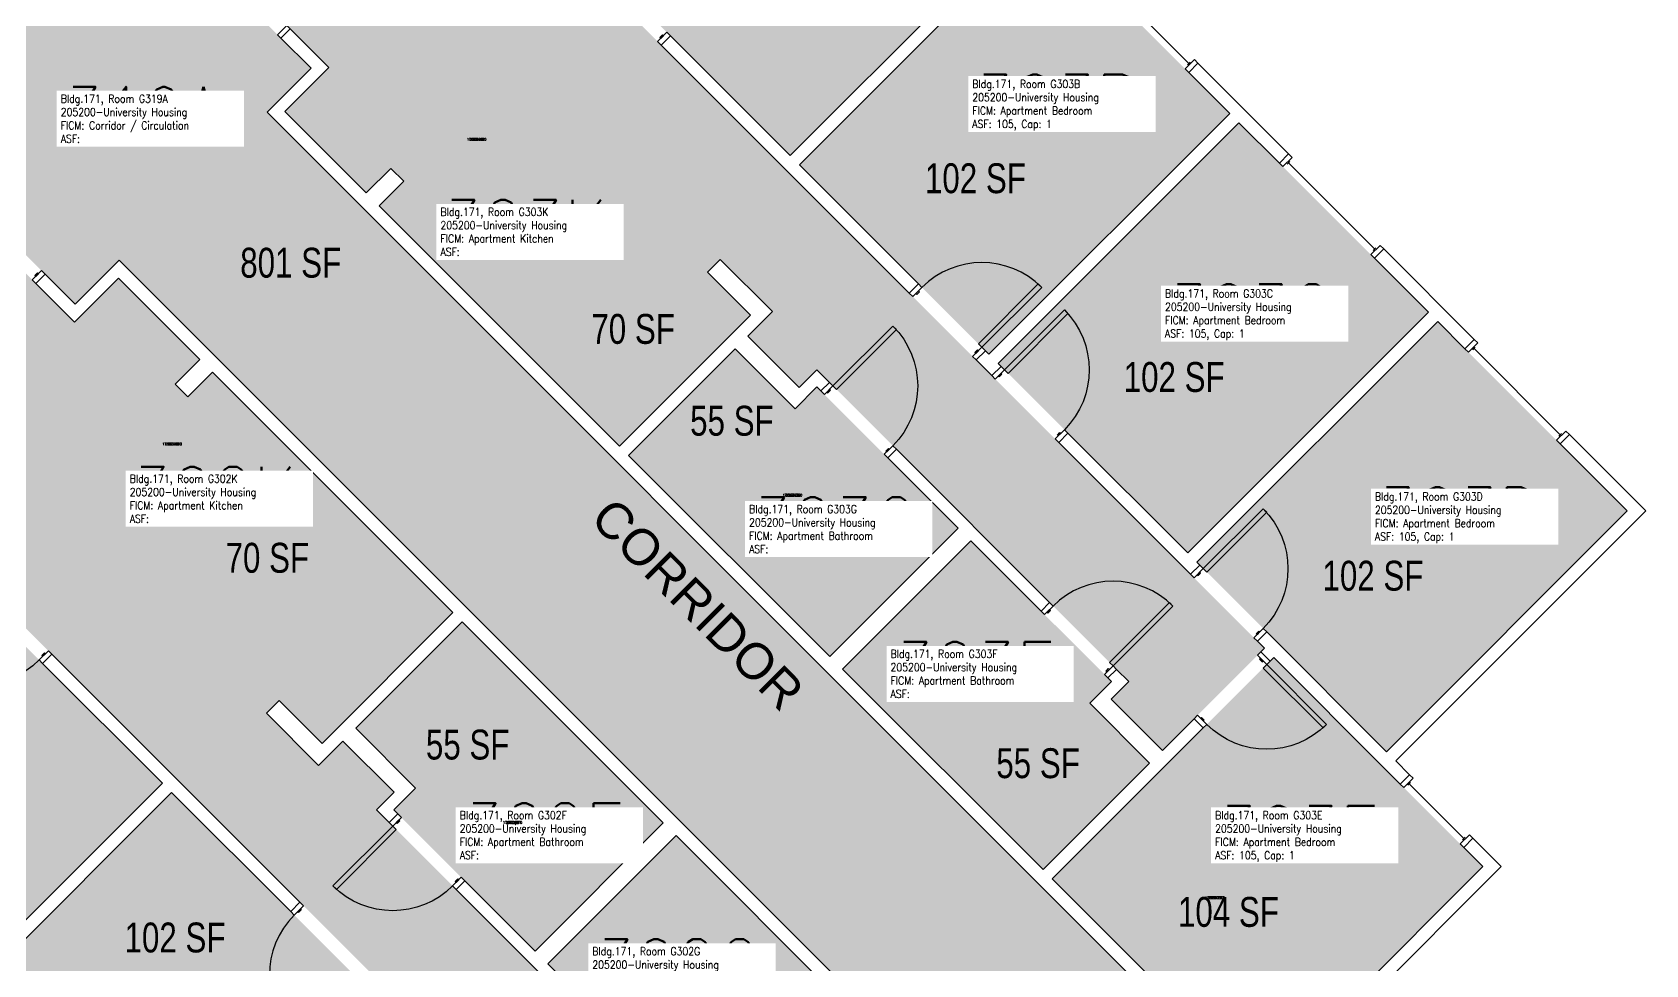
# Model space of a CAD drawing. Header units: inches. Extents: x 1063 to 4030, y -1482 to 1605.
# Drawn here: x 1840 to 2488, y -892 to -517 of the extents above; entities that cross this region are included whole.
import ezdxf
from ezdxf.enums import TextEntityAlignment as Align

# ---------------------------------------------------------------- set-up
doc = ezdxf.new("R2010")
doc.units = ezdxf.units.IN
doc.header["$LTSCALE"] = 192
doc.header["$MEASUREMENT"] = 0
for name, color, linetype in [('A-AREA-IDEN', 1, 'Continuous'), ('A-DOOR', 2, 'Continuous'), ('A-GLAZ', 1, 'Continuous'), ('A-IDEN-RNUM', 7, 'Continuous'), ('A-IDEN-SNUM', 4, 'Continuous'), ('A-IDEN-VNUM', 4, 'Continuous'), ('A-WALL', 5, 'Continuous'), ('AREA-TEXT', 3, 'Continuous'), ('Rooms-Category-Color', 7, 'Continuous'), ('Rooms-College-Color', 7, 'Continuous'), ('Rooms-Department-Color', 7, 'Continuous'), ('Rooms-Division-Color', 7, 'Continuous'), ('Rooms-Information', 7, 'Continuous')]:
    doc.layers.add(name, color=color, linetype=linetype)
doc.styles.add('AREA', font='arial.ttf', dxfattribs={"width": 0.75, "height": 12})
doc.styles.add('ROOMSNUMBER', font='txt.shx', dxfattribs={"height": 0.03})
doc.styles.add('ROOMVNUMBER', font='simplex.shx', dxfattribs={"width": 0.85})
doc.styles.get("Standard").update_dxf_attribs({"font": 'arial.ttf'})

msp = doc.modelspace()

# ---------------------------------------------------------------- hatches: boundary and pattern name
at = {"layer": 'Rooms-Category-Color', "true_color": 0xadadad}
msp.add_hatch(color=253, dxfattribs=at).paths.add_polyline_path([(1455.35, -189.39), (1460.61, -184.13), (1514.75, -129.99), (1746.97, -362.21), (1764.65, -344.53), (1822.86, -402.74), (1805.18, -420.42), (1892.5, -507.74), (1910.18, -490.06), (1951.98, -531.87), (1934.31, -549.55), (2432.22, -1047.46), (2389.79, -1089.89), (2369.99, -1070.09), (2352.98, -1087.11), (2346.3, -1080.38), (1874.91, -608.95), (1857.23, -626.62), (1815.42, -584.82), (1833.1, -567.14), (1745.78, -479.82), (1728.11, -497.5), (1669.89, -439.28), (1687.57, -421.61)])
at = {"layer": 'Rooms-Category-Color', "true_color": 0x728ef3}
for points in [[(1974.13, -581.95), (1941.47, -549.28), (1959.14, -531.61), (1913.89, -486.35), (1915.3, -484.94), (1911.86, -481.49), (1892.76, -500.58), (1875.82, -483.63), (1930.09, -429.36), (1947.03, -446.31), (1938.73, -454.62), (1942.17, -458.07), (1953.93, -446.31), (1933.53, -425.92), (2050.29, -309.15), (2146.11, -404.97), (2060.55, -490.53), (2334.82, -764.8), (2293.8, -805.81), (2273.21, -785.21), (2280.28, -778.14), (2155.07, -652.93), (2148, -660), (2127.4, -639.4), (2137.2, -629.6), (2116.25, -608.65), (2111.13, -613.78), (2031.84, -534.5), (1989.16, -577.18), (1984.03, -572.05)], [(2164.67, -393.83), (2241.04, -470.2), (2144.34, -566.89), (2067.97, -490.53)], [(2148.05, -570.61), (2224.15, -646.71), (2320.85, -550.01), (2244.75, -473.91)], [(1979.26, -587.08), (2075.78, -683.6), (2128.36, -631.02), (2031.84, -534.5)], [(1907.31, -648.77), (1874.64, -616.1), (1856.97, -633.78), (1811.71, -588.53), (1810.3, -589.94), (1806.85, -586.49), (1825.94, -567.4), (1808.99, -550.45), (1754.72, -604.72), (1771.67, -621.67), (1779.98, -613.36), (1783.43, -616.81), (1771.67, -628.57), (1751.28, -608.17), (1634.52, -724.93), (1730.33, -820.75), (1815.89, -735.19), (2090.16, -1009.46), (2131.17, -968.44), (2110.58, -947.85), (2103.5, -954.92), (1978.29, -829.71), (1985.36, -822.63), (1964.76, -802.04), (1954.96, -811.84), (1934.01, -790.89), (1939.14, -785.77), (1859.86, -706.48), (1902.54, -663.8), (1897.41, -658.67)], [(2227.87, -650.42), (2303.97, -726.52), (2400.67, -629.83), (2324.56, -553.72)], [(2307.68, -730.24), (2383.78, -806.34), (2480.48, -709.64), (2404.38, -633.54)], [(2079.49, -687.31), (2160.24, -768.05), (2211.77, -716.52), (2155.07, -659.82), (2146.32, -668.57), (2122.27, -644.53)], [(1912.44, -653.9), (2008.96, -750.42), (1956.38, -803), (1859.86, -706.48)], [(2165.36, -773.18), (2245.9, -853.71), (2288.68, -810.93), (2264.64, -786.89), (2273.39, -778.14), (2216.89, -721.65)], [(1719.19, -839.31), (1795.56, -915.68), (1892.26, -818.98), (1815.89, -742.61)], [(2012.67, -754.13), (2093.42, -834.88), (2041.89, -886.41), (1985.18, -829.71), (1993.93, -820.95), (1969.89, -796.91)], [(2338.53, -768.51), (2249.61, -857.43), (2333.58, -941.4), (2422.5, -852.48)], [(1895.97, -822.69), (1972.07, -898.79), (1875.37, -995.49), (1799.27, -919.39)], [(2098.54, -840), (2179.08, -920.54), (2136.3, -963.32), (2112.25, -939.27), (2103.5, -948.03), (2047.01, -891.53)]]:
    msp.add_hatch(color=171, dxfattribs=at).paths.add_polyline_path(points)
at = {"layer": 'Rooms-College-Color', "true_color": 0xadadad}
for points in [[(1455.35, -189.39), (1460.61, -184.13), (1514.75, -129.99), (1746.97, -362.21), (1764.65, -344.53), (1822.86, -402.74), (1805.18, -420.42), (1892.5, -507.74), (1910.18, -490.06), (1951.98, -531.87), (1934.31, -549.55), (2432.22, -1047.46), (2389.79, -1089.89), (2369.99, -1070.09), (2352.98, -1087.11), (2346.3, -1080.38), (1874.91, -608.95), (1857.23, -626.62), (1815.42, -584.82), (1833.1, -567.14), (1745.78, -479.82), (1728.11, -497.5), (1669.89, -439.28), (1687.57, -421.61)], [(1974.13, -581.95), (1941.47, -549.28), (1959.14, -531.61), (1913.89, -486.35), (1915.3, -484.94), (1911.86, -481.49), (1892.76, -500.58), (1875.82, -483.63), (1930.09, -429.36), (1947.03, -446.31), (1938.73, -454.62), (1942.17, -458.07), (1953.93, -446.31), (1933.53, -425.92), (2050.29, -309.15), (2146.11, -404.97), (2060.55, -490.53), (2334.82, -764.8), (2293.8, -805.81), (2273.21, -785.21), (2280.28, -778.14), (2155.07, -652.93), (2148, -660), (2127.4, -639.4), (2137.2, -629.6), (2116.25, -608.65), (2111.13, -613.78), (2031.84, -534.5), (1989.16, -577.18), (1984.03, -572.05)], [(2164.67, -393.83), (2241.04, -470.2), (2144.34, -566.89), (2067.97, -490.53)], [(2148.05, -570.61), (2224.15, -646.71), (2320.85, -550.01), (2244.75, -473.91)], [(1979.26, -587.08), (2075.78, -683.6), (2128.36, -631.02), (2031.84, -534.5)], [(1907.31, -648.77), (1874.64, -616.1), (1856.97, -633.78), (1811.71, -588.53), (1810.3, -589.94), (1806.85, -586.49), (1825.94, -567.4), (1808.99, -550.45), (1754.72, -604.72), (1771.67, -621.67), (1779.98, -613.36), (1783.43, -616.81), (1771.67, -628.57), (1751.28, -608.17), (1634.52, -724.93), (1730.33, -820.75), (1815.89, -735.19), (2090.16, -1009.46), (2131.17, -968.44), (2110.58, -947.85), (2103.5, -954.92), (1978.29, -829.71), (1985.36, -822.63), (1964.76, -802.04), (1954.96, -811.84), (1934.01, -790.89), (1939.14, -785.77), (1859.86, -706.48), (1902.54, -663.8), (1897.41, -658.67)], [(2227.87, -650.42), (2303.97, -726.52), (2400.67, -629.83), (2324.56, -553.72)], [(2307.68, -730.24), (2383.78, -806.34), (2480.48, -709.64), (2404.38, -633.54)], [(2079.49, -687.31), (2160.24, -768.05), (2211.77, -716.52), (2155.07, -659.82), (2146.32, -668.57), (2122.27, -644.53)], [(1912.44, -653.9), (2008.96, -750.42), (1956.38, -803), (1859.86, -706.48)], [(2165.36, -773.18), (2245.9, -853.71), (2288.68, -810.93), (2264.64, -786.89), (2273.39, -778.14), (2216.89, -721.65)], [(1719.19, -839.31), (1795.56, -915.68), (1892.26, -818.98), (1815.89, -742.61)], [(2012.67, -754.13), (2093.42, -834.88), (2041.89, -886.41), (1985.18, -829.71), (1993.93, -820.95), (1969.89, -796.91)], [(2338.53, -768.51), (2249.61, -857.43), (2333.58, -941.4), (2422.5, -852.48)], [(1895.97, -822.69), (1972.07, -898.79), (1875.37, -995.49), (1799.27, -919.39)], [(2098.54, -840), (2179.08, -920.54), (2136.3, -963.32), (2112.25, -939.27), (2103.5, -948.03), (2047.01, -891.53)]]:
    msp.add_hatch(color=253, dxfattribs=at).paths.add_polyline_path(points)
at = {"layer": 'Rooms-Department-Color', "true_color": 0xacacac}
msp.add_hatch(color=253, dxfattribs=at).paths.add_polyline_path([(1455.35, -189.39), (1460.61, -184.13), (1514.75, -129.99), (1746.97, -362.21), (1764.65, -344.53), (1822.86, -402.74), (1805.18, -420.42), (1892.5, -507.74), (1910.18, -490.06), (1951.98, -531.87), (1934.31, -549.55), (2432.22, -1047.46), (2389.79, -1089.89), (2369.99, -1070.09), (2352.98, -1087.11), (2346.3, -1080.38), (1874.91, -608.95), (1857.23, -626.62), (1815.42, -584.82), (1833.1, -567.14), (1745.78, -479.82), (1728.11, -497.5), (1669.89, -439.28), (1687.57, -421.61)])
at = {"layer": 'Rooms-Department-Color', "true_color": 0x604aed}
for points in [[(1974.13, -581.95), (1941.47, -549.28), (1959.14, -531.61), (1913.89, -486.35), (1915.3, -484.94), (1911.86, -481.49), (1892.76, -500.58), (1875.82, -483.63), (1930.09, -429.36), (1947.03, -446.31), (1938.73, -454.62), (1942.17, -458.07), (1953.93, -446.31), (1933.53, -425.92), (2050.29, -309.15), (2146.11, -404.97), (2060.55, -490.53), (2334.82, -764.8), (2293.8, -805.81), (2273.21, -785.21), (2280.28, -778.14), (2155.07, -652.93), (2148, -660), (2127.4, -639.4), (2137.2, -629.6), (2116.25, -608.65), (2111.13, -613.78), (2031.84, -534.5), (1989.16, -577.18), (1984.03, -572.05)], [(2164.67, -393.83), (2241.04, -470.2), (2144.34, -566.89), (2067.97, -490.53)], [(2148.05, -570.61), (2224.15, -646.71), (2320.85, -550.01), (2244.75, -473.91)], [(1979.26, -587.08), (2075.78, -683.6), (2128.36, -631.02), (2031.84, -534.5)], [(1907.31, -648.77), (1874.64, -616.1), (1856.97, -633.78), (1811.71, -588.53), (1810.3, -589.94), (1806.85, -586.49), (1825.94, -567.4), (1808.99, -550.45), (1754.72, -604.72), (1771.67, -621.67), (1779.98, -613.36), (1783.43, -616.81), (1771.67, -628.57), (1751.28, -608.17), (1634.52, -724.93), (1730.33, -820.75), (1815.89, -735.19), (2090.16, -1009.46), (2131.17, -968.44), (2110.58, -947.85), (2103.5, -954.92), (1978.29, -829.71), (1985.36, -822.63), (1964.76, -802.04), (1954.96, -811.84), (1934.01, -790.89), (1939.14, -785.77), (1859.86, -706.48), (1902.54, -663.8), (1897.41, -658.67)], [(2227.87, -650.42), (2303.97, -726.52), (2400.67, -629.83), (2324.56, -553.72)], [(2307.68, -730.24), (2383.78, -806.34), (2480.48, -709.64), (2404.38, -633.54)], [(2079.49, -687.31), (2160.24, -768.05), (2211.77, -716.52), (2155.07, -659.82), (2146.32, -668.57), (2122.27, -644.53)], [(1912.44, -653.9), (2008.96, -750.42), (1956.38, -803), (1859.86, -706.48)], [(2165.36, -773.18), (2245.9, -853.71), (2288.68, -810.93), (2264.64, -786.89), (2273.39, -778.14), (2216.89, -721.65)], [(1719.19, -839.31), (1795.56, -915.68), (1892.26, -818.98), (1815.89, -742.61)], [(2012.67, -754.13), (2093.42, -834.88), (2041.89, -886.41), (1985.18, -829.71), (1993.93, -820.95), (1969.89, -796.91)], [(2338.53, -768.51), (2249.61, -857.43), (2333.58, -941.4), (2422.5, -852.48)], [(1895.97, -822.69), (1972.07, -898.79), (1875.37, -995.49), (1799.27, -919.39)], [(2098.54, -840), (2179.08, -920.54), (2136.3, -963.32), (2112.25, -939.27), (2103.5, -948.03), (2047.01, -891.53)]]:
    msp.add_hatch(color=173, dxfattribs=at).paths.add_polyline_path(points)
at = {"layer": 'Rooms-Division-Color', "true_color": 0xadadad}
msp.add_hatch(color=253, dxfattribs=at).paths.add_polyline_path([(1455.35, -189.39), (1460.61, -184.13), (1514.75, -129.99), (1746.97, -362.21), (1764.65, -344.53), (1822.86, -402.74), (1805.18, -420.42), (1892.5, -507.74), (1910.18, -490.06), (1951.98, -531.87), (1934.31, -549.55), (2432.22, -1047.46), (2389.79, -1089.89), (2369.99, -1070.09), (2352.98, -1087.11), (2346.3, -1080.38), (1874.91, -608.95), (1857.23, -626.62), (1815.42, -584.82), (1833.1, -567.14), (1745.78, -479.82), (1728.11, -497.5), (1669.89, -439.28), (1687.57, -421.61)])
at = {"layer": 'Rooms-Division-Color', "true_color": 0x604aed}
for points in [[(1974.13, -581.95), (1941.47, -549.28), (1959.14, -531.61), (1913.89, -486.35), (1915.3, -484.94), (1911.86, -481.49), (1892.76, -500.58), (1875.82, -483.63), (1930.09, -429.36), (1947.03, -446.31), (1938.73, -454.62), (1942.17, -458.07), (1953.93, -446.31), (1933.53, -425.92), (2050.29, -309.15), (2146.11, -404.97), (2060.55, -490.53), (2334.82, -764.8), (2293.8, -805.81), (2273.21, -785.21), (2280.28, -778.14), (2155.07, -652.93), (2148, -660), (2127.4, -639.4), (2137.2, -629.6), (2116.25, -608.65), (2111.13, -613.78), (2031.84, -534.5), (1989.16, -577.18), (1984.03, -572.05)], [(2164.67, -393.83), (2241.04, -470.2), (2144.34, -566.89), (2067.97, -490.53)], [(2148.05, -570.61), (2224.15, -646.71), (2320.85, -550.01), (2244.75, -473.91)], [(1979.26, -587.08), (2075.78, -683.6), (2128.36, -631.02), (2031.84, -534.5)], [(1907.31, -648.77), (1874.64, -616.1), (1856.97, -633.78), (1811.71, -588.53), (1810.3, -589.94), (1806.85, -586.49), (1825.94, -567.4), (1808.99, -550.45), (1754.72, -604.72), (1771.67, -621.67), (1779.98, -613.36), (1783.43, -616.81), (1771.67, -628.57), (1751.28, -608.17), (1634.52, -724.93), (1730.33, -820.75), (1815.89, -735.19), (2090.16, -1009.46), (2131.17, -968.44), (2110.58, -947.85), (2103.5, -954.92), (1978.29, -829.71), (1985.36, -822.63), (1964.76, -802.04), (1954.96, -811.84), (1934.01, -790.89), (1939.14, -785.77), (1859.86, -706.48), (1902.54, -663.8), (1897.41, -658.67)], [(2227.87, -650.42), (2303.97, -726.52), (2400.67, -629.83), (2324.56, -553.72)], [(2307.68, -730.24), (2383.78, -806.34), (2480.48, -709.64), (2404.38, -633.54)], [(2079.49, -687.31), (2160.24, -768.05), (2211.77, -716.52), (2155.07, -659.82), (2146.32, -668.57), (2122.27, -644.53)], [(1912.44, -653.9), (2008.96, -750.42), (1956.38, -803), (1859.86, -706.48)], [(2165.36, -773.18), (2245.9, -853.71), (2288.68, -810.93), (2264.64, -786.89), (2273.39, -778.14), (2216.89, -721.65)], [(1719.19, -839.31), (1795.56, -915.68), (1892.26, -818.98), (1815.89, -742.61)], [(2012.67, -754.13), (2093.42, -834.88), (2041.89, -886.41), (1985.18, -829.71), (1993.93, -820.95), (1969.89, -796.91)], [(2338.53, -768.51), (2249.61, -857.43), (2333.58, -941.4), (2422.5, -852.48)], [(1895.97, -822.69), (1972.07, -898.79), (1875.37, -995.49), (1799.27, -919.39)], [(2098.54, -840), (2179.08, -920.54), (2136.3, -963.32), (2112.25, -939.27), (2103.5, -948.03), (2047.01, -891.53)]]:
    msp.add_hatch(color=173, dxfattribs=at).paths.add_polyline_path(points)

# ---------------------------------------------------------------- linework, layer by layer
at = {"layer": 'A-DOOR'}
for points in [[(1938.48, -518.37), (1939.89, -519.78), (1943.61, -516.07), (1942.19, -514.65)], [(2091.13, -521.11), (2092.54, -522.52), (2096.26, -518.81), (2094.84, -517.4)], [(2092.37, -519.87), (2092.01, -519.52), (2093.07, -518.46), (2093.43, -518.81)], [(1843.73, -613.12), (1845.14, -614.53), (1841.43, -618.24), (1840.01, -616.83)], [(1842.49, -614.36), (1842.14, -614), (1841.08, -615.06), (1841.43, -615.42)], [(2193.57, -623.55), (2192.16, -622.14), (2195.87, -618.42), (2197.28, -619.84)], [(2194.81, -622.31), (2195.16, -622.67), (2196.22, -621.61), (2195.87, -621.25)], [(2221.33, -643.88), (2219.91, -642.47), (2243.95, -618.42), (2245.37, -619.84)], [(2230.43, -652.98), (2231.84, -654.4), (2255.89, -630.36), (2254.47, -628.94)], [(2161.55, -659.41), (2162.97, -660.83), (2187.01, -636.79), (2185.59, -635.37)], [(2217.61, -647.59), (2219.03, -649.01), (2222.74, -645.29), (2221.33, -643.88)], [(2218.85, -646.36), (2218.5, -646), (2219.56, -644.94), (2219.91, -645.29)], [(2226.72, -656.7), (2225.3, -655.28), (2229.02, -651.57), (2230.43, -652.98)], [(2158.1, -662.86), (2156.69, -661.45), (2160.14, -658), (2161.55, -659.41)], [(2159.08, -661.89), (2159.43, -662.24), (2160.49, -661.18), (2160.14, -660.83)], [(2227.95, -655.46), (2228.31, -655.81), (2229.37, -654.75), (2229.02, -654.4)], [(2250.76, -680.74), (2252.17, -682.15), (2255.89, -678.44), (2254.47, -677.03)], [(2252, -679.5), (2251.64, -679.15), (2252.7, -678.09), (2253.06, -678.44)], [(2182.15, -686.9), (2183.56, -688.32), (2187.01, -684.87), (2185.59, -683.46)], [(2183.12, -685.93), (2182.77, -685.58), (2183.83, -684.52), (2184.18, -684.87)], [(2310.24, -732.8), (2311.66, -734.21), (2335.7, -710.17), (2334.29, -708.76)], [(2306.53, -736.51), (2305.12, -735.1), (2308.83, -731.39), (2310.24, -732.8)], [(2307.77, -735.27), (2308.12, -735.63), (2309.18, -734.57), (2308.83, -734.21)], [(2246.52, -751.27), (2245.1, -749.86), (2248.55, -746.41), (2249.96, -747.83)], [(2247.49, -750.3), (2247.84, -750.65), (2248.9, -749.59), (2248.55, -749.24)], [(2274, -771.87), (2272.59, -770.45), (2296.63, -746.41), (2298.05, -747.83)], [(2330.57, -760.55), (2331.99, -761.97), (2335.7, -758.26), (2334.29, -756.84)], [(2331.81, -759.32), (2331.46, -758.96), (2332.52, -757.9), (2332.87, -758.26)], [(1846.47, -765.77), (1847.88, -767.18), (1844.17, -770.89), (1842.76, -769.48)], [(1845.23, -767.01), (1844.88, -766.65), (1843.82, -767.71), (1844.17, -768.07)], [(2331.99, -767.62), (2333.4, -766.21), (2337.11, -769.92), (2335.7, -771.34)], [(2333.23, -768.86), (2332.87, -769.22), (2333.93, -770.28), (2334.29, -769.92)], [(2270.56, -775.31), (2271.97, -776.73), (2275.42, -773.28), (2274, -771.87)], [(2271.53, -774.34), (2271.18, -773.99), (2272.24, -772.93), (2272.59, -773.28)], [(2335.7, -771.34), (2334.29, -772.75), (2358.33, -796.79), (2359.74, -795.38)], [(2307.95, -791.67), (2306.53, -793.08), (2310.24, -796.79), (2311.66, -795.38)], [(2309.18, -792.9), (2309.54, -792.55), (2310.6, -793.61), (2310.24, -793.96)], [(1988.22, -832.74), (1986.81, -831.33), (1983.36, -834.78), (1984.78, -836.19)], [(1987.25, -833.72), (1987.6, -834.07), (1986.54, -835.13), (1986.19, -834.78)], [(1984.78, -836.19), (1986.19, -837.6), (1962.15, -861.65), (1960.73, -860.23)], [(2012.26, -856.79), (2013.68, -858.2), (2010.23, -861.65), (2008.82, -860.23)], [(2011.29, -857.76), (2010.94, -857.4), (2009.88, -858.46), (2010.23, -858.82)], [(1948.91, -868.21), (1947.5, -866.8), (1943.79, -870.51), (1945.2, -871.92)], [(1947.68, -869.45), (1948.03, -869.8), (1946.97, -870.86), (1946.61, -870.51)]]:
    msp.add_lwpolyline(points, close=True, dxfattribs=at)
for centre, start, end in [((2221.33, -643.88), 45, 135), ((2274, -771.87), 45, 135), ((1969.24, -895.96), 135, 225)]:
    msp.add_arc(centre, 34, start, end, dxfattribs=at)
at = {"layer": 'A-DOOR', "extrusion": (0, 0, -1)}
for centre, start, end in [((-2230.43, -652.98), 135, 225), ((-2161.55, -659.41), 135, 225), ((-2310.24, -732.8), 135, 225), ((-1818.72, -745.44), 225, 315), ((-2335.7, -771.34), 225, 315), ((-1984.78, -836.19), 225, 315)]:
    msp.add_arc(centre, 34, start, end, dxfattribs=at)
at = {"layer": 'A-GLAZ'}
for p, q in [((2269.81, -495.26), (2304.46, -529.9)), ((2303.93, -530.44), (2304.99, -529.37)), ((2343.88, -570.39), (2344.94, -569.33)), ((2344.41, -569.86), (2379.06, -604.5)), ((2378.52, -605.03), (2379.59, -603.97)), ((2418.42, -644.93), (2419.48, -643.87)), ((2418.95, -644.4), (2453.6, -679.05)), ((2453.07, -679.58), (2454.13, -678.52)), ((2392.44, -819.77), (2393.5, -818.71)), ((2392.97, -819.24), (2414.89, -841.16)), ((2414.36, -841.69), (2415.42, -840.63))]:
    msp.add_line(p, q, dxfattribs=at)
for points in [[(2306.67, -528.4), (2308.08, -529.82), (2304.37, -533.53), (2302.95, -532.11)], [(2345.91, -567.65), (2344.5, -566.23), (2340.78, -569.94), (2342.2, -571.36)], [(2381.27, -603), (2382.68, -604.42), (2378.97, -608.13), (2377.55, -606.71)], [(2420.46, -642.19), (2419.04, -640.78), (2415.33, -644.49), (2416.74, -645.91)], [(2455.81, -677.55), (2457.23, -678.96), (2453.51, -682.68), (2452.1, -681.26)], [(2394.47, -817.03), (2393.06, -815.61), (2389.35, -819.33), (2390.76, -820.74)], [(2417.1, -839.66), (2418.52, -841.07), (2414.8, -844.78), (2413.39, -843.37)]]:
    msp.add_lwpolyline(points, close=True, dxfattribs=at)
at = {"layer": 'A-WALL'}
for p, q in [((2144.34, -566.89), (2241.04, -470.2)), ((2244.75, -473.91), (2148.05, -570.61)), ((1939.89, -519.78), (1943.61, -516.07)), ((1943.61, -516.07), (1959.14, -531.61)), ((1951.98, -531.87), (1939.89, -519.78)), ((2092.54, -522.52), (2096.26, -518.81)), ((2192.16, -622.14), (2092.54, -522.52)), ((2096.26, -518.81), (2144.34, -566.89)), ((2304.37, -533.53), (2308.08, -529.82)), ((2308.08, -529.82), (2344.5, -566.23)), ((1934.31, -549.55), (1951.98, -531.87)), ((1959.14, -531.61), (1941.47, -549.28)), ((2320.85, -550.01), (2304.37, -533.53)), ((2242.63, -857.87), (1934.31, -549.55)), ((1941.47, -549.28), (1974.13, -581.95)), ((2224.15, -646.71), (2320.85, -550.01)), ((2324.56, -553.72), (2227.87, -650.42)), ((2340.78, -569.94), (2324.56, -553.72)), ((2344.5, -566.23), (2340.78, -569.94)), ((1974.13, -581.95), (1984.03, -572.05)), ((1984.03, -572.05), (1989.16, -577.18)), ((2148.05, -570.61), (2195.87, -618.42)), ((1989.16, -577.18), (1979.26, -587.08)), ((1979.26, -587.08), (2075.78, -683.6)), ((1874.91, -608.95), (1857.23, -626.62)), ((2183.23, -917.27), (1874.91, -608.95)), ((2111.13, -613.78), (2116.25, -608.65)), ((2116.25, -608.65), (2137.2, -629.6)), ((2378.97, -608.13), (2382.68, -604.42)), ((2400.67, -629.83), (2378.97, -608.13)), ((2382.68, -604.42), (2419.04, -640.78)), ((1845.14, -614.53), (1841.43, -618.24)), ((1857.23, -626.62), (1845.14, -614.53)), ((2128.36, -631.02), (2111.13, -613.78)), ((1841.43, -618.24), (1856.97, -633.78)), ((1856.97, -633.78), (1874.64, -616.1)), ((1874.64, -616.1), (1907.31, -648.77)), ((2195.87, -618.42), (2192.16, -622.14)), ((2075.78, -683.6), (2128.36, -631.02)), ((2137.2, -629.6), (2127.4, -639.4)), ((2303.97, -726.52), (2400.67, -629.83)), ((2404.38, -633.54), (2307.68, -730.24)), ((2415.33, -644.49), (2404.38, -633.54)), ((2127.4, -639.4), (2148, -660)), ((2419.04, -640.78), (2415.33, -644.49)), ((2122.27, -644.53), (2079.49, -687.31)), ((2146.32, -668.57), (2122.27, -644.53)), ((2219.03, -649.01), (2222.74, -645.29)), ((2222.74, -645.29), (2224.15, -646.71)), ((1907.31, -648.77), (1897.41, -658.67)), ((1902.54, -663.8), (1912.44, -653.9)), ((1912.44, -653.9), (2008.96, -750.42)), ((2148, -660), (2155.07, -652.93)), ((2155.07, -652.93), (2160.14, -658)), ((2225.3, -655.28), (2219.03, -649.01)), ((2229.02, -651.57), (2225.3, -655.28)), ((2227.87, -650.42), (2229.02, -651.57)), ((1897.41, -658.67), (1902.54, -663.8)), ((2155.07, -659.82), (2146.32, -668.57)), ((2156.69, -661.45), (2155.07, -659.82)), ((2160.14, -658), (2156.69, -661.45)), ((2252.17, -682.15), (2255.89, -678.44)), ((2255.89, -678.44), (2303.97, -726.52)), ((2453.51, -682.68), (2457.23, -678.96)), ((2457.23, -678.96), (2487.9, -709.64)), ((2183.56, -688.32), (2187.01, -684.87)), ((2187.01, -684.87), (2248.55, -746.41)), ((2305.12, -735.1), (2252.17, -682.15)), ((2480.48, -709.64), (2453.51, -682.68)), ((2079.49, -687.31), (2160.24, -768.05)), ((2211.77, -716.52), (2183.56, -688.32)), ((2383.78, -806.34), (2480.48, -709.64)), ((2487.9, -709.64), (2387.5, -810.05)), ((2160.24, -768.05), (2211.77, -716.52)), ((2216.89, -721.65), (2165.36, -773.18)), ((2245.1, -749.86), (2216.89, -721.65)), ((2308.83, -731.39), (2305.12, -735.1)), ((2307.68, -730.24), (2308.83, -731.39)), ((2008.96, -750.42), (1956.38, -803)), ((2248.55, -746.41), (2245.1, -749.86)), ((1969.89, -796.91), (2012.67, -754.13)), ((2012.67, -754.13), (2093.42, -834.88)), ((2331.99, -761.97), (2335.7, -758.26)), ((2334.82, -764.8), (2331.99, -761.97)), ((2335.7, -758.26), (2383.78, -806.34)), ((1847.88, -767.18), (1844.17, -770.89)), ((1844.17, -770.89), (1892.26, -818.98)), ((1947.5, -866.8), (1847.88, -767.18)), ((2333.4, -766.21), (2334.82, -764.8)), ((2337.11, -769.92), (2333.4, -766.21)), ((2338.53, -768.51), (2337.11, -769.92)), ((2383.34, -813.32), (2338.53, -768.51)), ((2165.36, -773.18), (2245.9, -853.71)), ((2271.97, -776.73), (2275.42, -773.28)), ((2273.39, -778.14), (2271.97, -776.73)), ((2275.42, -773.28), (2280.28, -778.14)), ((2264.64, -786.89), (2273.39, -778.14)), ((2280.28, -778.14), (2273.21, -785.21)), ((1939.14, -785.76), (1934.01, -790.89)), ((1956.38, -803), (1939.14, -785.76)), ((2288.68, -810.93), (2264.64, -786.89)), ((2273.21, -785.21), (2293.8, -805.81)), ((1934.01, -790.89), (1954.96, -811.84)), ((2310.24, -796.79), (2249.61, -857.43)), ((2293.8, -805.81), (2306.53, -793.08)), ((2306.53, -793.08), (2310.24, -796.79)), ((1954.96, -811.84), (1964.76, -802.04)), ((1964.76, -802.04), (1985.36, -822.63)), ((1993.93, -820.95), (1969.89, -796.91)), ((2245.9, -853.71), (2288.68, -810.93)), ((2389.35, -819.33), (2383.34, -813.32)), ((2387.5, -810.05), (2393.06, -815.61)), ((2393.06, -815.61), (2389.35, -819.33)), ((1892.26, -818.98), (1795.56, -915.67)), ((1799.27, -919.39), (1895.97, -822.69)), ((1895.97, -822.69), (1943.79, -870.51)), ((1985.36, -822.63), (1978.29, -829.71)), ((1985.18, -829.71), (1993.93, -820.95)), ((1978.29, -829.71), (1983.36, -834.78)), ((1983.36, -834.78), (1986.81, -831.33)), ((1986.81, -831.33), (1985.18, -829.71)), ((2093.42, -834.88), (2041.89, -886.41)), ((2047.01, -891.53), (2098.54, -840)), ((2098.54, -840), (2179.08, -920.54)), ((2414.8, -844.78), (2418.52, -841.07)), ((2418.52, -841.07), (2429.92, -852.48)), ((2422.5, -852.48), (2414.8, -844.78)), ((2429.92, -852.48), (2333.58, -948.82)), ((2333.58, -941.4), (2422.5, -852.48)), ((2013.68, -858.2), (2010.23, -861.65)), ((2010.23, -861.65), (2071.77, -923.19)), ((2041.89, -886.41), (2013.68, -858.2)), ((2333.58, -948.82), (2242.63, -857.87)), ((2249.61, -857.43), (2333.58, -941.4)), ((1943.79, -870.51), (1947.5, -866.8)), ((2075.22, -919.74), (2047.01, -891.53))]:
    msp.add_line(p, q, dxfattribs=at)

# ---------------------------------------------------------------- texts
at = {"layer": 'A-AREA-IDEN'}
msp.add_text('CORRIDOR', height=14.4, rotation=315, dxfattribs=at).set_placement((2102.15, -752.15), align=Align.CENTER)
at = {"layer": 'A-IDEN-RNUM', "style": 'ROOMSNUMBER', "width": 0.85}
for s, p in [('0303-B0', (2226.4, -547.96)), ('0319-A0', (1875.71, -554.64)), ('0303-K0', (2018.48, -560.42)), ('0303-C0', (2303.77, -632.61)), ('0302-K0', (1896.16, -682.74)), ('0303-G0', (2145.25, -703.33)), ('0303-D0', (2385.72, -715.7)), ('0303-F0', (2202.63, -775.2)), ('0302-F0', (2032.9, -834.75)), ('0303-E0', (2314.88, -864.97))]:
    msp.add_text(s, height=1, dxfattribs=at).set_placement(p, align=Align.MIDDLE_CENTER)
at = {"layer": 'A-IDEN-SNUM', "style": 'ROOMSNUMBER', "width": 0.85}
for s, p in [('1710G303B0', (2226.4, -547.96)), ('1710G319A0', (1875.71, -554.64)), ('1710G303K0', (2018.48, -560.42)), ('1710G303C0', (2303.77, -632.61)), ('1710G302K0', (1896.16, -682.74)), ('1710G303G0', (2145.25, -703.33)), ('1710G303D0', (2385.72, -715.7)), ('1710G303F0', (2202.63, -775.2)), ('1710G302F0', (2032.9, -834.75)), ('1710G303E0', (2314.88, -864.97))]:
    msp.add_text(s, height=1, dxfattribs=at).set_placement(p, align=Align.MIDDLE_CENTER)
at = {"layer": 'A-IDEN-VNUM', "style": 'ROOMVNUMBER', "width": 0.85}
for s, p in [('303B', (2251.18, -545.66)), ('319A', (1884.25, -550.51)), ('303K', (2037.63, -595.98)), ('303C', (2329.03, -629.82)), ('302K', (1912.85, -703.12)), ('303G', (2162, -715.32)), ('303D', (2412.85, -711.36)), ('303F', (2217.89, -773.48)), ('302F', (2044.91, -838.27)), ('303E', (2348.25, -839.37)), ('302G', (2099.06, -892.92))]:
    msp.add_text(s, height=22.5, dxfattribs=at).set_placement(p, align=Align.MIDDLE_CENTER)
at = {"layer": 'AREA-TEXT', "style": 'AREA', "width": 0.75}
for s, p in [('102 SF', (2218.74, -576.02)), ('801 SF', (1943.79, -609.94)), ('70 SF', (2081.29, -636.53)), ('102 SF', (2298.55, -655.84)), ('55 SF', (2120.96, -673.42)), ('70 SF', (1934.41, -728.45)), ('102 SF', (2378.37, -735.65)), ('55 SF', (2014.85, -803.47)), ('55 SF', (2243.9, -810.95)), ('104 SF', (2320.34, -870.67)), ('102 SF', (1897.33, -880.95))]:
    msp.add_text(s, height=12, dxfattribs=at).set_placement(p, align=Align.MIDDLE_CENTER)

# ---------------------------------------------------------------- next in the draw order: texts
at = {"layer": 'Rooms-Information', "char_height": 3.2143, "width": 72, "attachment_point": 7, "style": 'ROOMVNUMBER', "bg_fill": 3, "box_fill_scale": 1.5, "bg_fill_color": 256, "bg_fill_true_color": 13158600, "bg_fill_transparency": 0}
for s, insert in [('Bldg.171, Room G303B^M^J205200-University Housing^M^JFICM: Apartment Bedroom^M^JASF: 105, Cap: 1', (2217.49, -556.91)), ('Bldg.171, Room G319A^M^J205200-University Housing^M^JFICM: Corridor / Circulation^M^JASF: ', (1851.46, -561.76)), ('Bldg.171, Room G303K^M^J205200-University Housing^M^JFICM: Apartment Kitchen^M^JASF: ', (2003.94, -607.23)), ('Bldg.171, Room G303C^M^J205200-University Housing^M^JFICM: Apartment Bedroom^M^JASF: 105, Cap: 1', (2294.88, -641.07)), ('Bldg.171, Room G302K^M^J205200-University Housing^M^JFICM: Apartment Kitchen^M^JASF: ', (1879.15, -714.37)), ('Bldg.171, Room G303G^M^J205200-University Housing^M^JFICM: Apartment Bathroom^M^JASF: ', (2127.84, -726.57)), ('Bldg.171, Room G303D^M^J205200-University Housing^M^JFICM: Apartment Bedroom^M^JASF: 105, Cap: 1', (2379.15, -722.61)), ('Bldg.171, Room G303F^M^J205200-University Housing^M^JFICM: Apartment Bathroom^M^JASF: ', (2184.65, -784.73)), ('Bldg.171, Room G302F^M^J205200-University Housing^M^JFICM: Apartment Bathroom^M^JASF: ', (2011.67, -849.52)), ('Bldg.171, Room G303E^M^J205200-University Housing^M^JFICM: Apartment Bedroom^M^JASF: 105, Cap: 1', (2315.01, -850.62)), ('Bldg.171, Room G302G^M^J205200-University Housing^M^JFICM: Apartment Bathroom^M^JASF: ', (2064.91, -904.17))]:
    msp.add_mtext(s, dxfattribs=dict(at, insert=insert))

doc.saveas('drawing.dxf')
